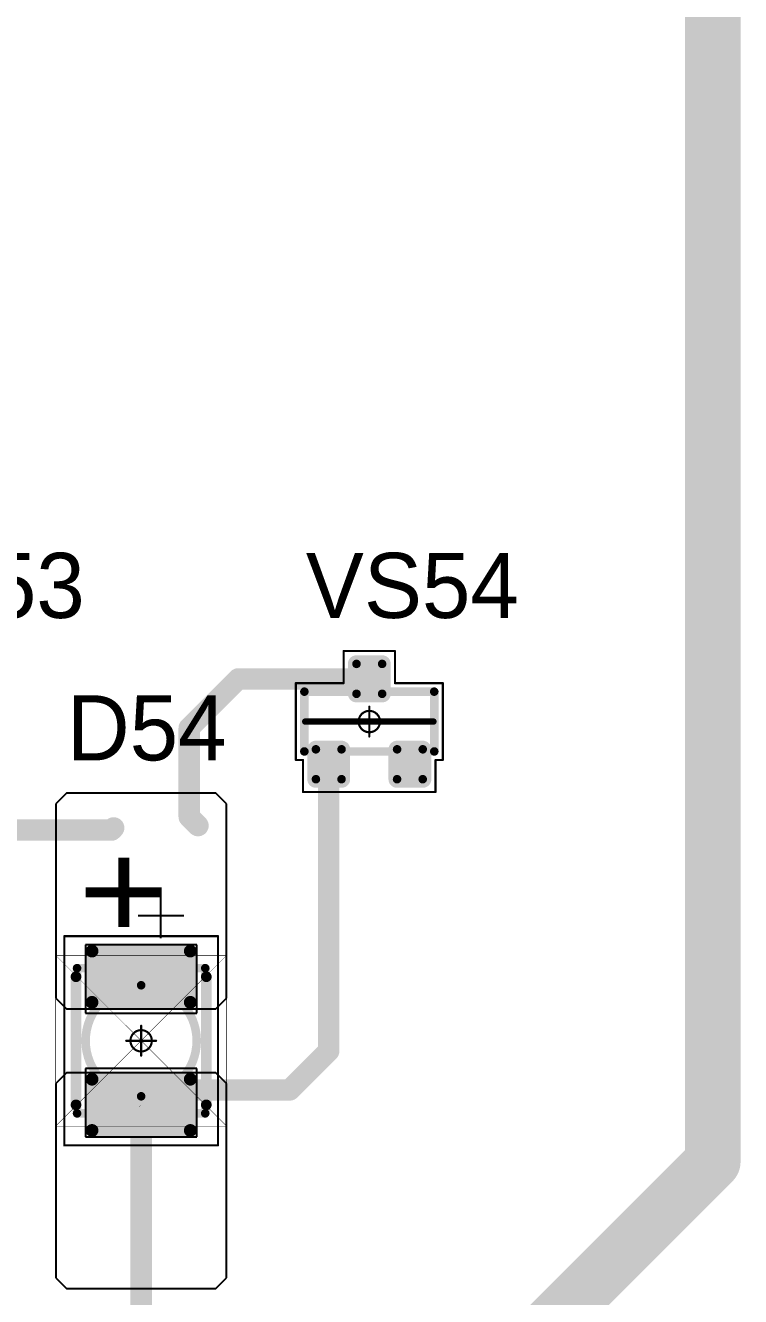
# Model space of a CAD drawing. Header units: millimetres. Extents: x 0 to 775, y 25 to 939.
# Drawn here: x 230.62 to 247.36, y 114.41 to 144.18 of the extents above; entities that cross this region are included whole.
import ezdxf

# ---------------------------------------------------------------- set-up
doc = ezdxf.new("R2010")
doc.units = ezdxf.units.MM
for name, color, linetype in [('Mechanical13', 56, 'Continuous'), ('Mechanical15', 56, 'Continuous'), ('Mechanical9', 56, 'Continuous'), ('TopLayer', 1, 'Continuous'), ('TopOverlay', 2, 'Continuous'), ('TopPaste', 8, 'Continuous'), ('TopSolder', 216, 'Continuous')]:
    doc.layers.add(name, color=color, linetype=linetype)

# ---------------------------------------------------------------- blocks, each defined once
blk = doc.blocks.new('SOT23_15')
at = {"layer": 'Mechanical13', "const_width": 0.1999996}
for points in [[(-0.7000011399999999, 1.52008078), (0.7000011399999999, 1.52008078)], [(-0.7000011399999999, 1.52008078), (-0.7000011399999999, -1.51991822)], [(0.7000011399999999, 1.52008078), (0.7000011399999999, -1.51991822)], [(-0.7000011399999999, -1.51991822), (0.7000011399999999, -1.51991822)]]:
    blk.add_lwpolyline(points, dxfattribs=at)
at = {"layer": 'Mechanical13', "const_width": 0.0999998}
for points in [[(-0.75000104, 1.52008078, 1), (-0.65000124, 1.52008078, 1)], [(-0.75000104, 1.52008078, 1), (-0.65000124, 1.52008078, 1)], [(0.65000124, 1.52008078, 1), (0.75000104, 1.52008078, 1)], [(0.65000124, 1.52008078, 1), (0.75000104, 1.52008078, 1)], [(-0.75000104, -1.51991822, 1), (-0.65000124, -1.51991822, 1)], [(-0.75000104, -1.51991822, 1), (-0.65000124, -1.51991822, 1)], [(0.65000124, -1.51991822, 1), (0.75000104, -1.51991822, 1)], [(0.65000124, -1.51991822, 1), (0.75000104, -1.51991822, 1)]]:
    blk.add_lwpolyline(points, format="xyb", close=True, dxfattribs=at)
at = {"layer": 'Mechanical15', "const_width": 0.0499999}
for points in [[(-1.64999924, 1.55008072), (-1.64999924, -1.54991816)], [(-1.64999924, 1.55008072), (-0.90000074, 1.55008072)], [(-0.90000074, 1.72008038), (-0.90000074, 1.55008072)], [(-0.90000074, 1.72008038), (0.90000074, 1.72008038)], [(0.90000074, 1.72008038), (0.90000074, 0.6000800799999999)], [(0.90000074, 0.6000800799999999), (1.64999924, 0.6000800799999999)], [(1.64999924, 0.6000800799999999), (1.64999924, -0.59991752)], [(0, 0.35007804), (0, -0.34991802)], [(-0.3499993, 8.128e-05), (0.3499993, 8.128e-05)], [(0.90000074, -0.59991752), (1.64999924, -0.59991752)], [(0.90000074, -0.59991752), (0.90000074, -1.71991782)], [(-1.64999924, -1.54991816), (-0.90000074, -1.54991816)], [(-0.90000074, -1.54991816), (-0.90000074, -1.71991782)], [(-0.90000074, -1.71991782), (0.90000074, -1.71991782)]]:
    blk.add_lwpolyline(points, dxfattribs=at)
at = {"layer": 'Mechanical15'}
for points, const_width in [([(-1.66249858, 1.55008072, 1), (-1.6374999, 1.55008072, 1)], 0.02499868), ([(-1.66249858, 1.55008072, 1), (-1.6374999, 1.55008072, 1)], 0.02499868), ([(-0.9125000799999999, 1.72008038, 1), (-0.8875014, 1.72008038, 1)], 0.02499868), ([(-0.9125000799999999, 1.72008038, 1), (-0.8875014, 1.72008038, 1)], 0.02499868), ([(-0.9125000799999999, 1.55008072, 1), (-0.8875014, 1.55008072, 1)], 0.02499868), ([(-0.9125000799999999, 1.55008072, 1), (-0.8875014, 1.55008072, 1)], 0.02499868), ([(0.8875014, 1.72008038, 1), (0.9125000799999999, 1.72008038, 1)], 0.02499868), ([(0.8875014, 1.72008038, 1), (0.9125000799999999, 1.72008038, 1)], 0.02499868), ([(0.8875014, 0.6000800799999999, 1), (0.9125000799999999, 0.6000800799999999, 1)], 0.02499868), ([(0.8875014, 0.6000800799999999, 1), (0.9125000799999999, 0.6000800799999999, 1)], 0.02499868), ([(1.6374999, 0.6000800799999999, 1), (1.66249858, 0.6000800799999999, 1)], 0.02499868), ([(1.6374999, 0.6000800799999999, 1), (1.66249858, 0.6000800799999999, 1)], 0.02499868), ([(-0.01249934, 0.35007804, 1), (0.01249934, 0.35007804, 1)], 0.02499868), ([(-0.36249864, 8.128e-05, 1), (-0.33749996, 8.128e-05, 1)], 0.02499868), ([(0.2499995, 8.382e-05, 1), (-0.2499995, 8.382e-05, 1)], 0.0499999), ([(-0.26249884, 8.382e-05, 1), (-0.23750016, 8.382e-05, 1)], 0.02499868), ([(0.23750016, 8.382e-05, 1), (0.26249884, 8.382e-05, 1)], 0.02499868), ([(0.33749996, 8.128e-05, 1), (0.36249864, 8.128e-05, 1)], 0.02499868), ([(-0.01249934, -0.34991802, 1), (0.01249934, -0.34991802, 1)], 0.02499868), ([(0.8875014, -0.59991752, 1), (0.9125000799999999, -0.59991752, 1)], 0.02499868), ([(0.8875014, -0.59991752, 1), (0.9125000799999999, -0.59991752, 1)], 0.02499868), ([(1.6374999, -0.59991752, 1), (1.66249858, -0.59991752, 1)], 0.02499868), ([(1.6374999, -0.59991752, 1), (1.66249858, -0.59991752, 1)], 0.02499868), ([(-1.66249858, -1.54991816, 1), (-1.6374999, -1.54991816, 1)], 0.02499868), ([(-1.66249858, -1.54991816, 1), (-1.6374999, -1.54991816, 1)], 0.02499868), ([(-0.9125000799999999, -1.54991816, 1), (-0.8875014, -1.54991816, 1)], 0.02499868), ([(-0.9125000799999999, -1.54991816, 1), (-0.8875014, -1.54991816, 1)], 0.02499868), ([(-0.9125000799999999, -1.71991782, 1), (-0.8875014, -1.71991782, 1)], 0.02499868), ([(-0.9125000799999999, -1.71991782, 1), (-0.8875014, -1.71991782, 1)], 0.02499868), ([(0.8875014, -1.71991782, 1), (0.9125000799999999, -1.71991782, 1)], 0.02499868), ([(0.8875014, -1.71991782, 1), (0.9125000799999999, -1.71991782, 1)], 0.02499868)]:
    blk.add_lwpolyline(points, format="xyb", close=True, dxfattribs=dict(at, const_width=const_width))
at = {"layer": 'TopLayer', "const_width": 0.0999998}
for points in [[(-1.39999974, 1.25008132, 1), (-1.29999994, 1.25008132, 1)], [(-0.7000011399999999, 1.25008132, 1), (-0.6000013399999999, 1.25008132, 1)], [(-1.39999974, 0.65008252, 1), (-1.29999994, 0.65008252, 1)], [(-0.7000011399999999, 0.65008252, 1), (-0.6000013399999999, 0.65008252, 1)], [(0.6000013399999999, 0.30008068, 1), (0.7000011399999999, 0.30008068, 1)], [(1.29999994, 0.30008068, 1), (1.39999974, 0.30008068, 1)], [(0.6000013399999999, -0.29991812, 1), (0.7000011399999999, -0.29991812, 1)], [(1.29999994, -0.29991812, 1), (1.39999974, -0.29991812, 1)], [(-1.39999974, -0.64991996, 1), (-1.29999994, -0.64991996, 1)], [(-0.7000011399999999, -0.64991996, 1), (-0.6000013399999999, -0.64991996, 1)], [(-1.39999974, -1.24991876, 1), (-1.29999994, -1.24991876, 1)], [(-0.7000011399999999, -1.24991876, 1), (-0.6000013399999999, -1.24991876, 1)]]:
    blk.add_lwpolyline(points, format="xyb", close=True, dxfattribs=at)
at = {"layer": 'TopLayer'}
for points in [[(-1.44999964, 1.25008132), (-1.44999964, 0.65008252), (-0.55000144, 1.25008132), (-0.55000144, 0.65008252)], [(-1.34999984, 1.35008112), (-1.34999984, 0.55008272), (-0.65000124, 1.35008112), (-0.65000124, 0.55008272)], [(0.55000144, 0.30008068), (0.55000144, -0.29991812), (1.44999964, 0.30008068), (1.44999964, -0.29991812)], [(0.65000124, 0.40008048), (0.65000124, -0.39991792), (1.34999984, 0.40008048), (1.34999984, -0.39991792)], [(-1.34999984, -0.54992016), (-1.34999984, -1.34991856), (-0.65000124, -0.54992016), (-0.65000124, -1.34991856)], [(-1.44999964, -0.64991996), (-1.44999964, -1.24991876), (-0.55000144, -0.64991996), (-0.55000144, -1.24991876)]]:
    blk.add_solid(points, dxfattribs=at)
at = {"layer": 'TopOverlay', "const_width": 0.1499997}
blk.add_lwpolyline([(0, 1.50000208), (0, -1.50000208)], dxfattribs=at)
at = {"layer": 'TopOverlay', "const_width": 0.07499858}
for points in [[(-0.03750056, 1.50000208, 1), (0.03750056, 1.50000208, 1)], [(-0.03750056, -1.50000208, 1), (0.03750056, -1.50000208, 1)]]:
    blk.add_lwpolyline(points, format="xyb", close=True, dxfattribs=at)
at = {"layer": 'TopPaste', "const_width": 0.07499858}
for points in [[(-1.38749786, 1.25008132, 1), (-1.31250182, 1.25008132, 1)], [(-0.68749926, 1.25008132, 1), (-0.61250322, 1.25008132, 1)], [(-1.38749786, 0.65008252, 1), (-1.31250182, 0.65008252, 1)], [(-0.68749926, 0.65008252, 1), (-0.61250322, 0.65008252, 1)], [(0.61250322, 0.30008068, 1), (0.68749926, 0.30008068, 1)], [(1.31250182, 0.30008068, 1), (1.38749786, 0.30008068, 1)], [(0.61250322, -0.29991812, 1), (0.68749926, -0.29991812, 1)], [(1.31250182, -0.29991812, 1), (1.38749786, -0.29991812, 1)], [(-1.38749786, -0.64991996, 1), (-1.31250182, -0.64991996, 1)], [(-0.68749926, -0.64991996, 1), (-0.61250322, -0.64991996, 1)], [(-1.38749786, -1.24991876, 1), (-1.31250182, -1.24991876, 1)], [(-0.68749926, -1.24991876, 1), (-0.61250322, -1.24991876, 1)]]:
    blk.add_lwpolyline(points, format="xyb", close=True, dxfattribs=at)
at = {"layer": 'TopPaste'}
for points in [[(-1.42499842, 1.25008132), (-1.42499842, 0.65008252), (-0.5750026599999999, 1.25008132), (-0.5750026599999999, 0.65008252)], [(-1.34999984, 1.3250799), (-1.34999984, 0.57508394), (-0.65000124, 1.3250799), (-0.65000124, 0.57508394)], [(0.5750026599999999, 0.30008068), (0.5750026599999999, -0.29991812), (1.42499842, 0.30008068), (1.42499842, -0.29991812)], [(0.65000124, 0.37507926), (0.65000124, -0.3749166999999999), (1.34999984, 0.37507926), (1.34999984, -0.3749166999999999)], [(-1.34999984, -0.57492138), (-1.34999984, -1.32491734), (-0.65000124, -0.57492138), (-0.65000124, -1.32491734)], [(-1.42499842, -0.64991996), (-1.42499842, -1.24991876), (-0.5750026599999999, -0.64991996), (-0.5750026599999999, -1.24991876)]]:
    blk.add_solid(points, dxfattribs=at)
at = {"layer": 'TopSolder', "const_width": 0.2015998}
for points in [[(-1.45079974, 1.25008132, 1), (-1.24919994, 1.25008132, 1)], [(-0.75080114, 1.25008132, 1), (-0.5492013399999999, 1.25008132, 1)], [(-1.45079974, 0.65008252, 1), (-1.24919994, 0.65008252, 1)], [(-0.75080114, 0.65008252, 1), (-0.5492013399999999, 0.65008252, 1)], [(0.5492013399999999, 0.30008068, 1), (0.75080114, 0.30008068, 1)], [(1.24919994, 0.30008068, 1), (1.45079974, 0.30008068, 1)], [(0.5492013399999999, -0.29991812, 1), (0.75080114, -0.29991812, 1)], [(1.24919994, -0.29991812, 1), (1.45079974, -0.29991812, 1)], [(-1.45079974, -0.64991996, 1), (-1.24919994, -0.64991996, 1)], [(-0.75080114, -0.64991996, 1), (-0.5492013399999999, -0.64991996, 1)], [(-1.45079974, -1.24991876, 1), (-1.24919994, -1.24991876, 1)], [(-0.75080114, -1.24991876, 1), (-0.5492013399999999, -1.24991876, 1)]]:
    blk.add_lwpolyline(points, format="xyb", close=True, dxfattribs=at)
at = {"layer": 'TopSolder'}
for points in [[(-1.55159964, 1.25008132), (-1.55159964, 0.65008252), (-0.4484014399999999, 1.25008132), (-0.4484014399999999, 0.65008252)], [(-1.34999984, 1.45168112), (-1.34999984, 0.44848272), (-0.65000124, 1.45168112), (-0.65000124, 0.44848272)], [(0.4484014399999999, 0.30008068), (0.4484014399999999, -0.29991812), (1.55159964, 0.30008068), (1.55159964, -0.29991812)], [(0.65000124, 0.50168048), (0.65000124, -0.50151792), (1.34999984, 0.50168048), (1.34999984, -0.50151792)], [(-1.34999984, -0.44832016), (-1.34999984, -1.45151856), (-0.65000124, -0.44832016), (-0.65000124, -1.45151856)], [(-1.55159964, -0.64991996), (-1.55159964, -1.24991876), (-0.4484014399999999, -0.64991996), (-0.4484014399999999, -1.24991876)]]:
    blk.add_solid(points, dxfattribs=at)
blk = doc.blocks.new('T66G_108')
at = {"layer": 'Mechanical13'}
for p, q in [((2.93559992, 0.07119874), (2.93559992, -1.00000054)), ((2.40000028, -0.4644009), (3.47119956, -0.4644009))]:
    blk.add_line(p, q, dxfattribs=at)
at = {"layer": 'Mechanical13', "const_width": 0.1999996}
for points in [[(-1.69999914, 1.49999954), (-1.69999914, -1.49999954)], [(-1.69999914, 1.49999954), (1.69999914, 1.49999954)], [(1.69999914, 1.49999954), (1.69999914, -1.49999954)], [(-1.69999914, -1.49999954), (1.69999914, -1.49999954)]]:
    blk.add_lwpolyline(points, dxfattribs=at)
at = {"layer": 'Mechanical13'}
for points, const_width in [([(-1.74999904, 1.49999954, 1), (-1.64999924, 1.49999954, 1)], 0.0999998), ([(-1.74999904, 1.49999954, 1), (-1.64999924, 1.49999954, 1)], 0.0999998), ([(1.64999924, 1.49999954, 1), (1.74999904, 1.49999954, 1)], 0.0999998), ([(1.64999924, 1.49999954, 1), (1.74999904, 1.49999954, 1)], 0.0999998), ([(1.29999994, 0, 1), (-1.29999994, 0, 1)], 0.1999996), ([(-1.34999984, 0, 1), (-1.25000004, 0, 1)], 0.0999998), ([(1.25000004, 0, 1), (1.34999984, 0, 1)], 0.0999998), ([(-1.74999904, -1.49999954, 1), (-1.64999924, -1.49999954, 1)], 0.0999998), ([(-1.74999904, -1.49999954, 1), (-1.64999924, -1.49999954, 1)], 0.0999998), ([(1.64999924, -1.49999954, 1), (1.74999904, -1.49999954, 1)], 0.0999998), ([(1.64999924, -1.49999954, 1), (1.74999904, -1.49999954, 1)], 0.0999998)]:
    blk.add_lwpolyline(points, format="xyb", close=True, dxfattribs=dict(at, const_width=const_width))
at = {"layer": 'Mechanical15', "const_width": 0.0499999}
for points in [[(-2.45000018, 1.79999894), (2.45000018, 1.79999894)], [(-2.45000018, 1.79999894), (-2.45000018, -1.79999894)], [(2.45000018, 1.79999894), (2.45000018, -1.79999894)], [(0, 0.3499993), (0, -0.3499993)], [(-0.3499993, 0), (0.3499993, 0)], [(-2.45000018, -1.79999894), (2.45000018, -1.79999894)]]:
    blk.add_lwpolyline(points, dxfattribs=at)
at = {"layer": 'Mechanical15'}
for points, const_width in [([(-2.46249952, 1.79999894, 1), (-2.43750084, 1.79999894, 1)], 0.02499868), ([(-2.46249952, 1.79999894, 1), (-2.43750084, 1.79999894, 1)], 0.02499868), ([(2.43750084, 1.79999894, 1), (2.46249952, 1.79999894, 1)], 0.02499868), ([(2.43750084, 1.79999894, 1), (2.46249952, 1.79999894, 1)], 0.02499868), ([(-0.01249934, 0.3499993, 1), (0.01249934, 0.3499993, 1)], 0.02499868), ([(-0.36249864, 0, 1), (-0.33749996, 0, 1)], 0.02499868), ([(0.2499995, 0, 1), (-0.2499995, 0, 1)], 0.0499999), ([(-0.26249884, 0, 1), (-0.23750016, 0, 1)], 0.02499868), ([(0.23750016, 0, 1), (0.26249884, 0, 1)], 0.02499868), ([(0.33749996, 0, 1), (0.36249864, 0, 1)], 0.02499868), ([(-0.01249934, -0.3499993, 1), (0.01249934, -0.3499993, 1)], 0.02499868), ([(-2.46249952, -1.79999894, 1), (-2.43750084, -1.79999894, 1)], 0.02499868), ([(-2.46249952, -1.79999894, 1), (-2.43750084, -1.79999894, 1)], 0.02499868), ([(2.43750084, -1.79999894, 1), (2.46249952, -1.79999894, 1)], 0.02499868), ([(2.43750084, -1.79999894, 1), (2.46249952, -1.79999894, 1)], 0.02499868)]:
    blk.add_lwpolyline(points, format="xyb", close=True, dxfattribs=dict(at, const_width=const_width))
at = {"layer": 'TopLayer'}
for p, q in [((-5.549999059999999, 2.00000108), (-5.8000011, 1.74999904)), ((-1.00000054, 2.00000108), (-5.549999059999999, 2.00000108)), ((-0.75000104, 1.74999904), (-1.00000054, 2.00000108)), ((1.00000054, 2.00000108), (0.75000104, 1.74999904)), ((5.549999059999999, 2.00000108), (1.00000054, 2.00000108)), ((5.8000011, 1.74999904), (5.549999059999999, 2.00000108)), ((-5.8000011, 1.74999904), (-5.8000011, -1.74999904)), ((-0.75000104, -1.74999904), (-0.75000104, 1.74999904)), ((0.75000104, 1.74999904), (0.75000104, -1.74999904)), ((5.8000011, -1.74999904), (5.8000011, 1.74999904)), ((-5.8000011, -1.74999904), (-5.549999059999999, -2.00000108)), ((-1.00000054, -2.00000108), (-0.75000104, -1.74999904)), ((0.75000104, -1.74999904), (1.00000054, -2.00000108)), ((5.549999059999999, -2.00000108), (5.8000011, -1.74999904)), ((-5.549999059999999, -2.00000108), (-1.00000054, -2.00000108)), ((1.00000054, -2.00000108), (5.549999059999999, -2.00000108))]:
    blk.add_line(p, q, dxfattribs=at)
at = {"layer": 'TopLayer', "const_width": 0.1499997}
for points in [[(-2.17499946, 1.15000024, 1), (-2.0250023, 1.15000024, 1)], [(-0.97500186, 1.15000024, 1), (-0.8250047, 1.15000024, 1)], [(0.8250047, 1.15000024, 1), (0.97500186, 1.15000024, 1)], [(2.0250023, 1.15000024, 1), (2.17499946, 1.15000024, 1)], [(-2.17499946, -1.15000024, 1), (-2.0250023, -1.15000024, 1)], [(-0.97500186, -1.15000024, 1), (-0.8250047, -1.15000024, 1)], [(0.8250047, -1.15000024, 1), (0.97500186, -1.15000024, 1)], [(2.0250023, -1.15000024, 1), (2.17499946, -1.15000024, 1)]]:
    blk.add_lwpolyline(points, format="xyb", close=True, dxfattribs=at)
at = {"layer": 'TopLayer'}
for points in [[(-0.9000032799999999, 1.29999994), (-2.10000088, 1.29999994), (-0.9000032799999999, -1.29999994), (-2.10000088, -1.29999994)], [(2.10000088, 1.29999994), (0.9000032799999999, 1.29999994), (2.10000088, -1.29999994), (0.9000032799999999, -1.29999994)], [(-0.75000358, 1.15000024), (-2.25000058, 1.15000024), (-0.75000358, -1.15000024), (-2.25000058, -1.15000024)], [(2.25000058, 1.15000024), (0.75000358, 1.15000024), (2.25000058, -1.15000024), (0.75000358, -1.15000024)]]:
    blk.add_solid(points, dxfattribs=at)
at = {"layer": 'TopOverlay', "const_width": 0.2499995}
for points in [[(-1.49999954, 1.52500076), (1.49999954, 1.52500076)], [(-1.49999954, -1.52500076), (1.49999954, -1.52500076)]]:
    blk.add_lwpolyline(points, dxfattribs=at)
at = {"layer": 'TopOverlay', "const_width": 0.12499848}
for points in [[(-1.56249878, 1.52500076, 1), (-1.4375003, 1.52500076, 1)], [(1.4375003, 1.52500076, 1), (1.56249878, 1.52500076, 1)], [(-1.56249878, -1.52500076, 1), (-1.4375003, -1.52500076, 1)], [(1.4375003, -1.52500076, 1), (1.56249878, -1.52500076, 1)]]:
    blk.add_lwpolyline(points, format="xyb", close=True, dxfattribs=at)
at = {"layer": 'TopPaste', "const_width": 0.12499848}
for points in [[(-2.16250012, 1.15000024, 1), (-2.03750164, 1.15000024, 1)], [(-0.9625025199999999, 1.15000024, 1), (-0.8375040399999999, 1.15000024, 1)], [(0.8375040399999999, 1.15000024, 1), (0.9625025199999999, 1.15000024, 1)], [(2.03750164, 1.15000024, 1), (2.16250012, 1.15000024, 1)], [(-2.16250012, -1.15000024, 1), (-2.03750164, -1.15000024, 1)], [(-0.9625025199999999, -1.15000024, 1), (-0.8375040399999999, -1.15000024, 1)], [(0.8375040399999999, -1.15000024, 1), (0.9625025199999999, -1.15000024, 1)], [(2.03750164, -1.15000024, 1), (2.16250012, -1.15000024, 1)]]:
    blk.add_lwpolyline(points, format="xyb", close=True, dxfattribs=at)
at = {"layer": 'TopPaste'}
for points in [[(-0.9000032799999999, 1.27499872), (-2.10000088, 1.27499872), (-0.9000032799999999, -1.27499872), (-2.10000088, -1.27499872)], [(2.10000088, 1.27499872), (0.9000032799999999, 1.27499872), (2.10000088, -1.27499872), (0.9000032799999999, -1.27499872)], [(-0.7750047999999999, 1.15000024), (-2.22499936, 1.15000024), (-0.7750047999999999, -1.15000024), (-2.22499936, -1.15000024)], [(2.22499936, 1.15000024), (0.7750047999999999, 1.15000024), (2.22499936, -1.15000024), (0.7750047999999999, -1.15000024)]]:
    blk.add_solid(points, dxfattribs=at)
at = {"layer": 'TopSolder'}
for p, q in [((-2.25000058, 1.29999994), (-2.25000058, -1.29999994)), ((-0.65000124, 1.29999994), (-2.25000058, 1.29999994)), ((-0.65000124, -1.29999994), (-0.65000124, 1.29999994)), ((0.65000124, 1.29999994), (0.65000124, -1.29999994)), ((2.25000058, 1.29999994), (0.65000124, 1.29999994)), ((2.25000058, -1.29999994), (2.25000058, 1.29999994)), ((-2.25000058, -1.29999994), (-0.65000124, -1.29999994)), ((0.65000124, -1.29999994), (2.25000058, -1.29999994))]:
    blk.add_line(p, q, dxfattribs=at)
at = {"layer": 'TopOverlay'}
blk.add_text('+', height=2.50000008, dxfattribs=at).set_placement((2.50000008, -0.8000009399999999))

msp = doc.modelspace()

# ---------------------------------------------------------------- linework, layer by layer
at = {"layer": 'Mechanical9'}
for points, const_width in [([(231.33267932, 122.4000727), (235.33267894, 122.4000727)], 0.0127), ([(231.33267932, 118.40007308), (231.33267932, 122.4000727)], 0.0127), ([(231.33267932, 118.40007308), (235.33267894, 122.4000727)], 0.009999979999999999), ([(231.33267932, 122.4000727), (235.33267894, 118.40007308)], 0.009999979999999999), ([(235.33267894, 118.40007308), (235.33267894, 122.4000727)], 0.0127), ([(231.33267932, 118.40007308), (235.33267894, 118.40007308)], 0.0127)]:
    msp.add_lwpolyline(points, dxfattribs=dict(at, const_width=const_width))
for points, const_width in [([(231.32950432, 122.4000727, 1), (231.33585432, 122.4000727, 1)], 0.00635), ([(231.32950432, 122.4000727, 1), (231.33585432, 122.4000727, 1)], 0.00635), ([(231.33017996, 122.4000727, 1), (231.33517868, 122.4000727, 1)], 0.00499872), ([(235.32950394, 122.4000727, 1), (235.33585394, 122.4000727, 1)], 0.00635), ([(235.32950394, 122.4000727, 1), (235.33585394, 122.4000727, 1)], 0.00635), ([(235.33017958, 122.4000727, 1), (235.3351783, 122.4000727, 1)], 0.00499872), ([(231.32950432, 118.40007308, 1), (231.33585432, 118.40007308, 1)], 0.00635), ([(231.32950432, 118.40007308, 1), (231.33585432, 118.40007308, 1)], 0.00635), ([(231.33017996, 118.40007308, 1), (231.33517868, 118.40007308, 1)], 0.00499872), ([(235.32950394, 118.40007308, 1), (235.33585394, 118.40007308, 1)], 0.00635), ([(235.32950394, 118.40007308, 1), (235.33585394, 118.40007308, 1)], 0.00635), ([(235.33017958, 118.40007308, 1), (235.3351783, 118.40007308, 1)], 0.00499872)]:
    msp.add_lwpolyline(points, format="xyb", close=True, dxfattribs=dict(at, const_width=const_width))
at = {"layer": 'TopLayer'}
for points, const_width in [([(246.71161986, 163.83999998), (246.7116224, 117.56833992)], 1.29999994), ([(234.4566304, 127.72394064), (235.60768982, 128.87500006)], 0.499999), ([(235.60768982, 128.87500006), (238.67268496, 128.87500006)], 0.499999), ([(234.4566304, 125.64390416), (234.4566304, 127.72394064)], 0.499999), ([(237.72268432, 120.16016608), (237.72268432, 126.87499898)], 0.499999), ([(232.63718776, 125.33222584), (232.69027376, 125.38531184)], 0.499999), ([(234.4566304, 125.64390416), (234.66289872, 125.43763584)], 0.499999), ([(227.56351744, 125.33222584), (232.63718776, 125.33222584)], 0.499999), ([(236.81169808, 119.24917984), (237.72268432, 120.16016608)], 0.499999), ([(234.3706768, 119.24917984), (236.81169808, 119.24917984)], 0.499999), ([(233.3326804, 118.90007208), (233.33269056, 118.90006192)], 0.499999), ([(233.33269056, 111.12300102), (233.33269056, 118.90006192)], 0.499999), ([(234.55807292, 105.41479044), (246.7116224, 117.56833992)], 1.29999994)]:
    msp.add_lwpolyline(points, dxfattribs=dict(at, const_width=const_width))
for points, const_width in [([(235.48269134, 128.87500006, 1), (235.7326883, 128.87500006, 1)], 0.2499995), ([(235.48269134, 128.87500006, 1), (235.7326883, 128.87500006, 1)], 0.2499995), ([(238.54768648, 128.87500006, 1), (238.79768344, 128.87500006, 1)], 0.2499995), ([(234.33163192, 127.72394064, 1), (234.58162888, 127.72394064, 1)], 0.2499995), ([(234.33163192, 127.72394064, 1), (234.58162888, 127.72394064, 1)], 0.2499995), ([(237.59768584, 126.87499898, 1), (237.8476828, 126.87499898, 1)], 0.2499995), ([(232.56527528, 125.38531184, 1), (232.81527224, 125.38531184, 1)], 0.2499995), ([(234.33163192, 125.64390416, 1), (234.58162888, 125.64390416, 1)], 0.2499995), ([(234.33163192, 125.64390416, 1), (234.58162888, 125.64390416, 1)], 0.2499995), ([(234.53790024, 125.43763584, 1), (234.7878972, 125.43763584, 1)], 0.2499995), ([(232.51218928, 125.33222584, 1), (232.76218624, 125.33222584, 1)], 0.2499995), ([(232.51218928, 125.33222584, 1), (232.76218624, 125.33222584, 1)], 0.2499995), ([(237.59768584, 120.16016608, 1), (237.8476828, 120.16016608, 1)], 0.2499995), ([(237.59768584, 120.16016608, 1), (237.8476828, 120.16016608, 1)], 0.2499995), ([(234.24567832, 119.24917984, 1), (234.49567528, 119.24917984, 1)], 0.2499995), ([(236.6866996, 119.24917984, 1), (236.93669656, 119.24917984, 1)], 0.2499995), ([(236.6866996, 119.24917984, 1), (236.93669656, 119.24917984, 1)], 0.2499995), ([(233.20768192, 118.90007208, 1), (233.45767888, 118.90007208, 1)], 0.2499995), ([(233.20769208, 118.90006192, 1), (233.45768904, 118.90006192, 1)], 0.2499995), ([(233.20769208, 118.90006192, 1), (233.45768904, 118.90006192, 1)], 0.2499995), ([(246.38662178, 117.56833992, 1), (247.03662302, 117.56833992, 1)], 0.6499986999999999), ([(246.38662178, 117.56833992, 1), (247.03662302, 117.56833992, 1)], 0.6499986999999999)]:
    msp.add_lwpolyline(points, format="xyb", close=True, dxfattribs=dict(at, const_width=const_width))

# ---------------------------------------------------------------- block references
at = {"rotation": 90}
for name, p in [('SOT23_15', (238.67276624, 127.87499952)), ('T66G_108', (233.3326804, 120.40007416))]:
    msp.add_blockref(name, p, dxfattribs=at)

# ---------------------------------------------------------------- texts
at = {"layer": 'TopOverlay'}
for s, p in [('VS53', (227.02769936, 130.30069952)), ('VS54', (237.18686624, 130.30069952)), ('D54', (231.5927804, 126.96597416))]:
    msp.add_text(s, height=1.524, dxfattribs=at).set_placement(p)

doc.saveas('drawing.dxf')
